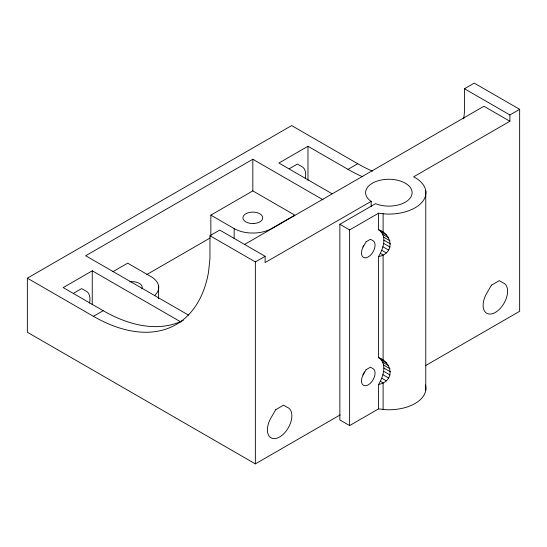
<?xml version="1.0" encoding="UTF-8"?>
<svg xmlns="http://www.w3.org/2000/svg" width="547" height="547" viewBox="0 0 547 547"><rect width="100%" height="100%" fill="white"/><g stroke="black" fill="none" stroke-linecap="round" stroke-linejoin="round"><path stroke-width="0.82" d="M371.181 206.458L371.181 201.33L369.813 200.393A23.254 13.422 0 0 1 382.838 179.724A23.254 13.422 0 0 1 412.021 193.864A23.254 13.422 0 0 1 379.03 204.858L375.522 203.689L339.865 224.277L339.865 419.959L349.622 425.587L378.558 408.882L378.558 384.473C395.091 381.368 392.65 362.387 378.558 357.622L378.558 256.564C383.194 249.035 387.734 235.593 378.558 229.713L378.558 213.2L385.628 214A37.046 21.388 0 0 0 422.434 201.734A37.046 21.388 0 0 0 415.057 177.57L413.58 176.852L509.893 121.243L509.893 114.959L464.499 88.751L464.499 111.567L463.733 118.822M378.558 384.473C382.941 377.122 386.961 365.957 380.363 358.757M378.558 256.564C395.002 253.569 392.719 234.348 378.558 229.713M340.193 414.899L255.346 463.883L27.35 332.248L27.35 278.17L291.654 125.578L357.724 163.724A165.529 95.568 60 0 0 372.459 171.156M323.079 199.819L252.823 159.259L85.688 255.75L188.489 315.099M180.975 322.026L92.258 270.806L63.185 287.592L103.178 310.682A165.529 95.568 60 0 0 183.348 320.289M362.702 176.784A165.529 95.568 60 0 1 347.974 169.358L307.975 146.268L278.902 163.047L332.132 193.782M73.79 293.137L81.66 288.597L85.592 290.867A17.313 9.996 -60 0 1 89.551 303.072M289.507 168.599L297.377 164.052L301.308 166.322A17.313 9.996 -60 0 1 305.267 178.527M112.942 271.661L127.67 263.155L150.986 276.618A26.386 15.234 0 0 1 154.582 295.578M210.848 215.135L252.823 190.896L294.799 215.135L271.476 228.598A26.386 15.234 0 0 1 255.121 233.001L250.526 233.001A26.386 15.234 0 0 1 234.164 228.598L210.848 215.135L210.848 235.914M27.35 278.17L93.428 316.316A165.529 95.568 60 0 0 208.51 272.228L209.952 258.533L209.952 235.709L219.709 230.075L265.104 256.29L265.104 262.574L371.181 201.33M464.499 88.751L474.249 83.117L519.65 109.325L519.65 311.291L425.361 365.724M146.808 274.546L210.11 238M93.428 316.316L103.178 310.682M347.974 169.358L357.724 163.724M244.318 244.591L483.931 106.255L509.893 121.243M209.952 235.709L255.346 261.917L265.104 256.29M509.893 114.959L519.65 109.325M339.865 224.277L349.622 229.911L378.558 213.2M378.558 408.882L385.628 409.682A37.046 21.388 0 0 0 425.45 385.026M380.363 230.841L383.105 232.427L383.105 213.74M381.744 232.325L386.312 234.957M382.886 234.499L388.602 237.795M383.591 237.118L390.004 240.817M383.823 240.099L390.476 243.935M383.591 243.347L390.004 247.053M382.886 246.779L388.602 250.075M381.744 250.273L386.312 252.912M380.363 253.35L383.105 254.929L383.105 360.336L378.558 357.622M381.744 360.234L386.312 362.873M382.886 362.408L388.602 365.704M383.591 365.027L390.004 368.726M383.823 368.008L390.476 371.844M383.591 371.263L390.004 374.962M382.886 374.688L388.602 377.984M381.744 378.182L386.312 380.821M380.363 381.259L383.105 382.838L383.105 409.423M425.764 190.828L425.764 390.237M349.622 229.911L349.622 425.587M307.975 146.268L307.975 180.237M255.346 261.917L255.346 463.883M252.823 159.259L252.823 190.896M234.164 228.598L234.164 238.574M158.616 286.067L158.616 298.689M92.258 270.806L92.258 304.775M129.769 281.876A9.894 5.709 0 0 1 141.892 288.871M363.734 245.48A9.62 5.552 -60 0 1 362.893 246.929M364.411 371.878A9.62 5.552 -60 0 1 362.893 374.845M366.093 241.795L363.905 245.582A9.62 5.552 -60 0 0 363.331 257.316A9.62 5.552 -60 0 0 373.225 251.606A9.62 5.552 -60 0 0 372.651 240.53L370.463 239.271L366.093 241.795M275.709 409.717L271.77 416.534A17.313 9.996 -60 0 0 270.738 437.662A17.313 9.996 -60 0 0 288.549 427.378A17.313 9.996 -60 0 0 287.51 407.447L283.578 405.17L275.709 409.717M366.093 369.704L363.905 373.492A9.62 5.552 -60 0 0 363.331 385.232A9.62 5.552 -60 0 0 373.225 379.515A9.62 5.552 -60 0 0 372.651 368.439L370.463 367.181L366.093 369.704M491.425 285.172L487.486 291.989A17.313 9.996 -60 0 0 486.454 313.116A17.313 9.996 -60 0 0 504.266 302.833A17.313 9.996 -60 0 0 503.226 282.902L499.295 280.632L491.425 285.172M253.685 223.518L251.962 223.518A9.894 5.709 0 0 1 244.4 214.827A9.894 5.709 0 0 1 261.24 214.827A9.894 5.709 0 0 1 253.685 223.518"/></g></svg>
